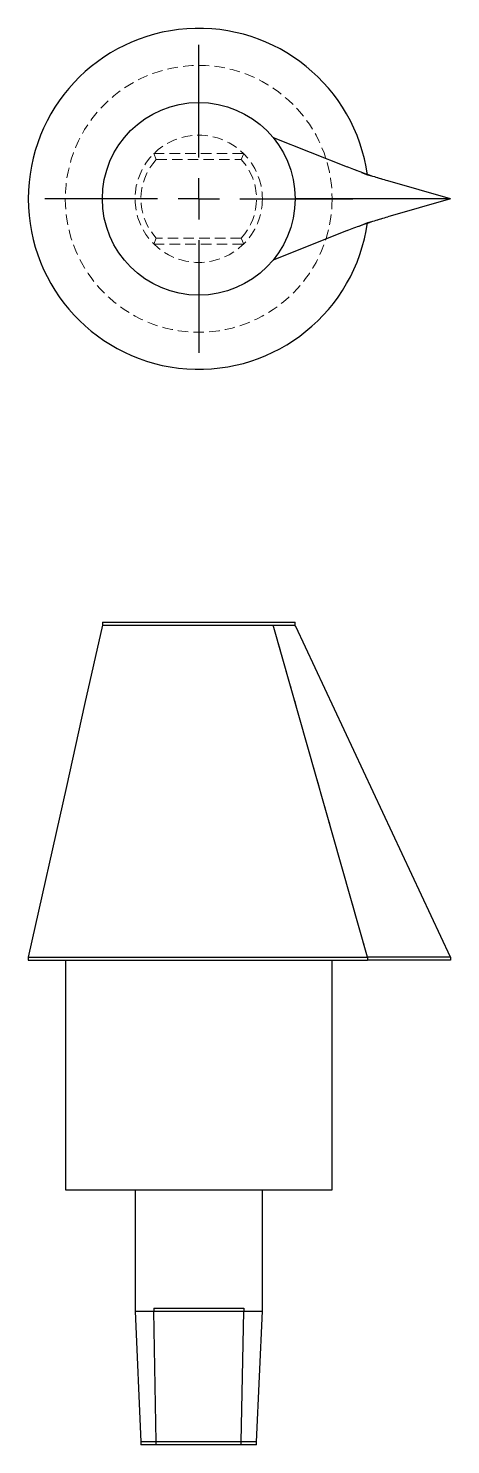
# Model space of a CAD drawing. Header units: millimetres. Extents: x 57 to 244, y 7 to 179.
# Drawn here: x 57.4 to 108.6, y 7 to 178.7 of the extents above.
import ezdxf

# ---------------------------------------------------------------- set-up
doc = ezdxf.new("R2010")
doc.units = ezdxf.units.MM
doc.linetypes.add('HIDDEN', pattern=[1.905, 1.27, -0.635])
doc.layers.add('10', color=7, linetype='Continuous')

# ---------------------------------------------------------------- blocks, each defined once
blk = doc.blocks.new('SW_CENTERMARKSYMBOL_0')
at = {"layer": '10', "color": 0}
for p, q in [((0, 5), (0, 18.67)), ((0, 0), (0, 2.5)), ((-5, 0), (-18.67, 0)), ((0, 0), (-2.5, 0)), ((0, 0), (0, -2.5)), ((0, 0), (2.5, 0)), ((5, 0), (18.67, 0)), ((0, -5), (0, -18.67))]:
    blk.add_line(p, q, dxfattribs=at)

msp = doc.modelspace()

# ---------------------------------------------------------------- linework, layer by layer
at = {"color": 7, "linetype": 'Continuous', "lineweight": 25}
for p, q in [((87.09, 165.41), (96.04, 161.86)), ((108.6, 158), (100.99, 160.17)), ((108.6, 158), (89.74, 158)), ((108.6, 158), (100.98, 155.83)), ((96.05, 154.15), (87.08, 150.58)), ((66.39, 106.7), (66.39, 106.34)), ((66.39, 106.7), (78.06, 106.7)), ((78.06, 106.7), (89.74, 106.7)), ((89.74, 106.34), (89.74, 106.7)), ((66.39, 106.34), (87.08, 106.34)), ((98.52, 66.1), (87.08, 106.34)), ((89.82, 106.16), (89.72, 106.34)), ((108.6, 66.1), (89.82, 106.16)), ((57.4, 66.1), (57.4, 65.74)), ((57.4, 66.1), (98.52, 66.1)), ((57.4, 65.74), (98.52, 65.74)), ((61.9, 65.74), (61.9, 37.9)), ((94.23, 37.9), (94.23, 65.74)), ((98.52, 66.1), (98.52, 65.74)), ((108.6, 66.1), (98.52, 66.1)), ((108.6, 65.74), (98.52, 65.74)), ((108.6, 66.1), (108.6, 65.74)), ((61.9, 37.9), (78.06, 37.9)), ((70.34, 37.9), (70.34, 23.17)), ((78.06, 37.9), (94.23, 37.9)), ((85.79, 23.17), (85.79, 37.9)), ((70.34, 23.17), (71.06, 7.36)), ((70.34, 23.17), (72.62, 23.17)), ((72.62, 23.53), (83.51, 23.53)), ((72.62, 23.53), (72.62, 23.17)), ((72.92, 7.36), (72.62, 23.17)), ((72.62, 23.17), (83.51, 23.17)), ((83.2, 7.36), (83.51, 23.17)), ((83.51, 23.53), (83.51, 23.17)), ((83.51, 23.17), (85.79, 23.17)), ((85.07, 7.36), (85.79, 23.17)), ((71.06, 7.36), (71.06, 7)), ((72.92, 7.36), (71.06, 7.36)), ((72.92, 7), (71.06, 7)), ((83.2, 7.36), (72.92, 7.36)), ((72.92, 7), (72.92, 7.36)), ((83.2, 7), (72.92, 7)), ((85.07, 7.36), (83.2, 7.36)), ((83.2, 7), (83.2, 7.36)), ((85.07, 7), (83.2, 7)), ((85.07, 7), (85.07, 7.36))]:
    msp.add_line(p, q, dxfattribs=at)
at = {"color": 7, "linetype": 'HIDDEN', "lineweight": 18}
for p, q in [((72.62, 163.48), (83.51, 163.48)), ((72.62, 163.48), (72.92, 162.76)), ((83.2, 162.76), (83.51, 163.48)), ((72.92, 162.76), (83.2, 162.76)), ((96.04, 161.86), (98.52, 160.87)), ((100.99, 160.17), (98.52, 160.87)), ((98.52, 155.13), (96.05, 154.15)), ((100.98, 155.83), (98.52, 155.13)), ((72.92, 153.24), (72.62, 152.52)), ((83.2, 153.24), (72.92, 153.24)), ((83.2, 153.24), (83.51, 152.52)), ((72.62, 152.52), (83.51, 152.52)), ((87.09, 106.34), (98.52, 66.1)), ((89.74, 106.34), (89.68, 106.34)), ((89.82, 106.16), (89.74, 106.34)), ((98.52, 66.1), (98.52, 65.74))]:
    msp.add_line(p, q, dxfattribs=at)
at = {"color": 7, "linetype": 'Continuous', "lineweight": 25, "flags": 128}
msp.add_lwpolyline([(66.39, 106.34), (64.23, 96.7), (62.02, 86.79), (57.4, 66.1)], dxfattribs=at)
at = {"color": 7, "linetype": 'HIDDEN', "lineweight": 18}
for radius in [16.17, 7.72]:
    msp.add_circle((78.06, 158), radius, dxfattribs=at)
at = {"color": 7, "linetype": 'Continuous', "lineweight": 25}
msp.add_circle((78.06, 158), 11.68, dxfattribs=at)
msp.add_arc((78.06, 158), 20.66, 7.978, 352.0025, dxfattribs=at)
at = {"color": 7, "linetype": 'HIDDEN', "lineweight": 18}
for start, end in [(137.1964, 222.8036), (317.1964, 42.8036)]:
    msp.add_arc((78.06, 158), 7.01, start, end, dxfattribs=at)
at = {"color": 7, "linetype": 'Continuous', "lineweight": 25}
for points, knots in [([(100.99, 160.17), (100.45, 160.33), (99.33, 160.66), (97.68, 161.22), (96.6, 161.64), (96.04, 161.86)], [0, 0, 0, 0, 0.30773, 0.641063, 1, 1, 1, 1]), ([(96.05, 154.15), (96.6, 154.36), (97.68, 154.77), (99.32, 155.34), (100.44, 155.67), (100.98, 155.83)], [0, 0, 0, 0, 0.3569857, 0.6903101, 1, 1, 1, 1]), ([(87.08, 106.34), (87.35, 106.34), (87.88, 106.34), (88.64, 106.34), (89.29, 106.34), (89.61, 106.34), (89.72, 106.34), (89.72, 106.34), (89.73, 106.34)], [0, 0, 0, 0, 0.172708, 0.347647, 0.602764, 0.865278, 0.961029, 1, 1, 1, 1])]:
    msp.add_open_spline(points, degree=3, knots=knots, dxfattribs=at)
at = {"color": 7, "linetype": 'HIDDEN', "lineweight": 18}
msp.add_open_spline([(87.88, 106.34), (87.77, 106.34), (87.52, 106.34), (87.24, 106.34), (87.09, 106.34)], degree=3, knots=[0, 0, 0, 0, 0.466406, 1, 1, 1, 1], dxfattribs=at)

# ---------------------------------------------------------------- block references
at = {"layer": '10'}
msp.add_blockref('SW_CENTERMARKSYMBOL_0', (78.06, 158), dxfattribs=at)

doc.saveas('drawing.dxf')
